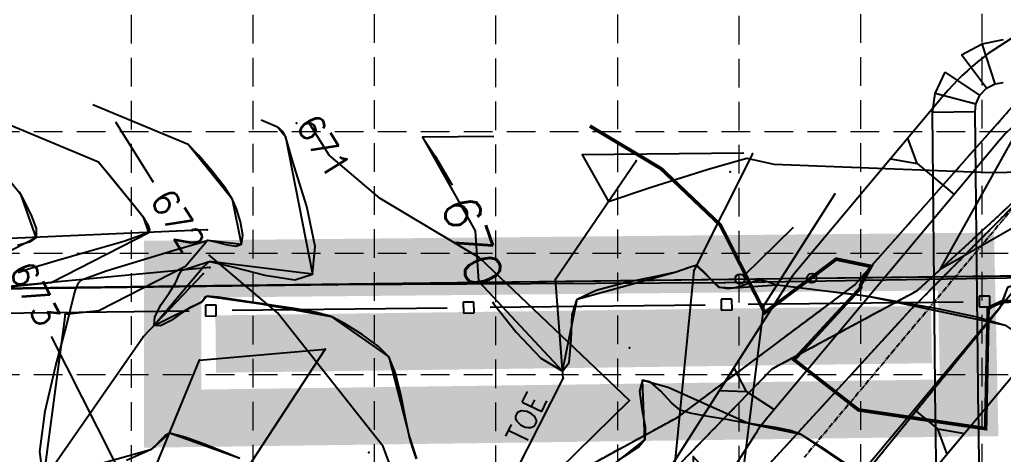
# Model space of a CAD drawing. Header units: inches. Extents: x 8056544 to 8057224, y 14638228 to 14639314.
# Drawn here: x 8057003.7 to 8057141, y 14639048 to 14639108.7 of the extents above; entities that cross this region are included whole.
import ezdxf

# ---------------------------------------------------------------- set-up
doc = ezdxf.new("R2010")
doc.units = ezdxf.units.IN
doc.header["$MEASUREMENT"] = 0
for name, pattern in [('CENTER2', [1.125, 0.75, -0.125, 0.125, -0.125]), ('DASHED2', [0.375, 0.25, -0.125]), ('HIDDEN', [0.375, 0.25, -0.125]), ('PHANTOM2', [1.25, 0.625, -0.125, 0.125, -0.125, 0.125, -0.125])]:
    doc.linetypes.add(name, pattern=pattern)
for name, color, linetype in [('BOUNDARY', 4, 'PL2'), ('EC', 35, 'Continuous'), ('EX-FENCE', 2, 'FENCELINE1'), ('EX-PAV-DIRT', 21, 'Continuous'), ('EX-SLOPE-BTM-', 5, 'DASHED2'), ('EX-SLOPE-TOP-', 5, 'PHANTOM2'), ('EX-YARD-PIPE', 2, 'Continuous'), ('FN-NEW-FENCE', 7, 'FENCELINE1'), ('GRID', 254, 'HIDDEN'), ('LIMITS OF DISTURBANCE', 1, 'HIDDEN'), ('POINT', 7, 'Continuous'), ('SILT FENCE', 200, 'Continuous'), ('SRF-FLT-', 5, 'Continuous'), ('WR-DRAIN-CHAN-CENTER', 2, 'CENTER2'), ('WR-DRAIN-CHANNEL', 7, 'Continuous')]:
    doc.layers.add(name, color=color, linetype=linetype)
doc.styles.add('30-120', font='ROMANS.shx', dxfattribs={"height": 3.6})
doc.styles.add('ROMANF', font='ROMANF.SHX')
doc.styles.add('ROMANS', font='romans.shx', dxfattribs={"height": 3})
doc.styles.get("Standard").update_dxf_attribs({"font": 'ARIAL.TTF'})
doc.linetypes.add('BARBWIRE_1', pattern='A,1,-0.1,["X",Standard,S=0.075,R=0,X=-0.025,Y=-0.0375],-0.1', length=1.2)
doc.linetypes.add('FENCELINE1', pattern='A,0.25,-0.1,[133,ltypeshp.shx,S=0.1,R=0,X=-0.1,Y=0],-0.1,1', length=1.45)
doc.linetypes.add('PL2', pattern='A,0.625,-0.058095,["l",ROMANF,S=0.14,R=0,X=0,Y=-0.055],-0.161905,0.625,-0.125,0.125,-0.125,0.125,-0.125', length=2.095)

msp = doc.modelspace()

# ---------------------------------------------------------------- linework, layer by layer
for p, q in [((8057067.08, 14639069.25), (8057065.58, 14639069.23)), ((8057067.1, 14639067.75), (8057067.08, 14639069.25)), ((8057103.08, 14639069.67), (8057101.58, 14639069.65)), ((8057101.58, 14639069.65), (8057101.6, 14639068.15)), ((8057103.1, 14639068.17), (8057103.08, 14639069.67)), ((8057139.08, 14639070.09), (8057137.58, 14639070.08)), ((8057137.58, 14639070.08), (8057137.6, 14639068.58)), ((8057139.1, 14639068.59), (8057139.08, 14639070.09)), ((8057031.09, 14639068.83), (8057029.59, 14639068.81)), ((8057029.59, 14639068.81), (8057029.6, 14639067.31)), ((8057031.1, 14639067.33), (8057031.09, 14639068.83)), ((8057065.58, 14639069.23), (8057065.6, 14639067.73)), ((8057101.6, 14639068.15), (8057103.1, 14639068.17)), ((8057137.6, 14639068.58), (8057139.1, 14639068.59)), ((8057029.6, 14639067.31), (8057031.1, 14639067.33)), ((8057065.6, 14639067.73), (8057067.1, 14639067.75))]:
    msp.add_line(p, q)
at = {"layer": 'BOUNDARY', "color": 7, "linetype": 'Continuous'}
msp.add_line((8056626.99, 14639066.57), (8057154.3, 14639073.08), dxfattribs=at)
msp.add_line((8056626.99, 14639066.57), (8057154.3, 14639073.08), dxfattribs=at)
at = {"layer": 'EC', "flags": 128}
for points, elevation in [([(8057172, 14639078.47), (8057151.07, 14639082.57), (8057145.82, 14639081.63), (8057132.17, 14639073.82), (8057146.8, 14639100.07), (8057148.2, 14639101.13), (8057153.86, 14639103.11)], 669), ([(8057022.36, 14639085.96), (8057017.09, 14639094.35)], 672), ([(8057123.73, 14639032.8), (8057110.59, 14639034.74), (8057106.99, 14639037.54), (8057097.69, 14639047.73), (8057097.08, 14639027.32), (8057092.99, 14639021.57), (8057084.24, 14639018.12), (8057075.35, 14639020.63), (8057073.88, 14639020.92), (8057075.2, 14639028.16), (8057075.26, 14639028.91), (8057071.63, 14639038.69), (8057088.8, 14639055.54), (8057067.86, 14639075.43), (8057054.01, 14639083.72), (8057046.89, 14639089.74), (8057043.98, 14639094.36)], 671), ([(8057082.54, 14638992.16), (8057071.17, 14638987.68), (8057064.93, 14638988.34), (8057064.92, 14638988.28), (8057063.59, 14638986.12), (8057060.68, 14638986.56), (8057056.04, 14638987.9), (8057051.37, 14638989.16), (8057048.35, 14638991.52), (8057049.08, 14638995.34), (8057051.94, 14639006.52), (8057056.68, 14639003.5), (8057060.85, 14639026.5), (8057061.22, 14639030.87), (8057054.43, 14639049.13), (8057039.65, 14639067.74), (8057030.08, 14639075.83)], 672), ([(8057065.77, 14638976.64), (8057064.26, 14638974.18), (8057062.05, 14638971.46), (8057056.49, 14638972.88), (8057051.79, 14638974.65), (8057040.63, 14638980.35), (8057040.42, 14638983.9), (8057041.32, 14638985.09), (8057043.2, 14638994.95), (8057049.05, 14639017.78), (8057038.5, 14639025.61), (8057037.95, 14639029.38), (8057021.01, 14639038.96), (8057008.1, 14639064.45)], 673)]:
    msp.add_lwpolyline(points, dxfattribs=dict(at, elevation=elevation))
at = {"layer": 'EC', "linetype": 'Continuous'}
for points in [[(8056998.3, 14639071.01), (8057008.05, 14639071.99), (8057021.71, 14639078.98), (8057020.99, 14639081), (8057014.66, 14639088.76), (8056990.36, 14639098.89)], [(8057034.42, 14639047.44), (8057024.58, 14639050.95), (8057021.95, 14639048.65), (8057007.02, 14639044.47), (8057010.04, 14639067.18), (8057010.01, 14639067.59), (8057014.72, 14639068.06), (8057026.81, 14639074.25), (8057029.7, 14639077.68), (8057029.95, 14639077.9), (8057034.63, 14639077.32), (8057033.4, 14639083.58), (8057027.17, 14639091.23), (8057013.87, 14639096.77)], [(8057037.37, 14639094.66), (8057039.68, 14639093.7), (8057040.76, 14639092.37), (8057044.54, 14639073.14), (8057030.15, 14639074.9), (8057029.37, 14639074.23), (8057022.46, 14639066.01), (8057029.12, 14639069.31), (8057029.77, 14639070.07), (8057037.32, 14639069.03), (8057047.16, 14639067.24), (8057055.22, 14639061.6), (8057058.08, 14639050.42), (8057059.05, 14639047.39)], [(8057069.87, 14639092.37), (8057059.91, 14639092.26), (8057067.25, 14639079.2), (8057067.71, 14639072.18), (8057079.43, 14639059.61), (8057081.48, 14639069.65), (8057095.29, 14639073.49), (8057097.46, 14639074.22), (8057098.04, 14639074.4), (8057099.78, 14639072.84), (8057101.22, 14639071.35), (8057103.32, 14639071.23), (8057109.4, 14639071.66), (8057122.07, 14639070.07), (8057141.24, 14639066.03), (8057148.03, 14639061.46)], [(8057104.75, 14639090.04), (8057082.2, 14639089.78), (8057085.85, 14639083.28), (8057091.66, 14639085.23), (8057099.77, 14639087.78), (8057105.18, 14639089.32), (8057108.95, 14639088.49), (8057139.02, 14639087.34), (8057153.92, 14639087.6), (8057153.93, 14639088.55), (8057156.67, 14639079.88), (8057168, 14639074.11), (8057167.38, 14639083.24), (8057168.81, 14639084.75), (8057172.57, 14639083.26), (8057173.33, 14639073.75), (8057192.28, 14639064.69)], [(8057001.39, 14639075.92), (8057005.99, 14639078.27), (8057003.86, 14639084.19), (8057002.16, 14639086.29)], [(8057086.3, 14639046.36), (8057090.95, 14639050.03), (8057090.6, 14639058.35), (8057094.18, 14639057.39), (8057105.5, 14639052.32), (8057112.66, 14639050.82), (8057152.69, 14639023.85)]]:
    msp.add_lwpolyline(points, dxfattribs=at)
at = {"layer": 'EC', "const_width": 0.5, "elevation": 670, "flags": 128}
msp.add_lwpolyline([(8057154.86, 14639063.57), (8057154.71, 14639063.69), (8057145.88, 14639068.79), (8057148.84, 14639069.47), (8057140.82, 14639069.34), (8057139.22, 14639068.6), (8057138.85, 14639068.31), (8057138.5, 14639051.6), (8057120.74, 14639054.22), (8057111.76, 14639061.21), (8057121.09, 14639071.29), (8057121.02, 14639071.6), (8057122.51, 14639074.24), (8057117.64, 14639075.25), (8057107.66, 14639067.78), (8057101.48, 14639080), (8057093.19, 14639087.88), (8057083.26, 14639093.82)], dxfattribs=at)
at = {"layer": 'EC'}
for points in [[(8057045.99, 14638986.05), (8057059.51, 14638994.49), (8057069.21, 14639009.18), (8057072.87, 14639028.09), (8057072.94, 14639045.57), (8057079.51, 14639058.6), (8057078.45, 14639072.45), (8057089.71, 14639088.94)], [(8057029.85, 14639079.34), (8056998, 14639077.92), (8056944.6, 14639076.98), (8056890.26, 14639074.08), (8056889.42, 14639084.2)], [(8057030.2, 14639074.06), (8056998.18, 14639071.04)], [(8056969.13, 14639029.23), (8056987.61, 14639033.07), (8057006.99, 14639044.43), (8057020.93, 14639064.4), (8057029.27, 14639073.19)], [(8056969.13, 14639029.23), (8056982.18, 14639019.35), (8057001.83, 14639021.41), (8057017.23, 14639031.6), (8057022.17, 14639045.12), (8057028.79, 14639061.15), (8057046.3, 14639062.7), (8057035.17, 14639045.6), (8057024.85, 14639030.56), (8057019.32, 14639013.08)]]:
    msp.add_lwpolyline(points, dxfattribs=at)
for points in [[(8057059.06, 14639047.39, 671), (8057058.83, 14639048.02, 671), (8057058.54, 14639048.9, 671), (8057058.27, 14639049.77, 671), (8057058.08, 14639050.42, 671), (8057058.08, 14639050.42, 671), (8057057.56, 14639052.84, 671), (8057056.9, 14639056.12, 671), (8057056.11, 14639059.35, 671), (8057055.22, 14639061.6, 671), (8057055.22, 14639061.6, 671), (8057053.76, 14639063.07, 671), (8057051.47, 14639064.75, 671), (8057049.03, 14639066.27, 671), (8057047.16, 14639067.24, 671), (8057047.16, 14639067.24, 671), (8057045.12, 14639067.8, 671), (8057042.29, 14639068.3, 671), (8057039.43, 14639068.73, 671), (8057037.32, 14639069.04, 671), (8057037.32, 14639069.04, 671), (8057035.72, 14639069.3, 671), (8057033.55, 14639069.63, 671), (8057031.38, 14639069.93, 671), (8057029.77, 14639070.08, 671), (8057029.77, 14639070.08, 671), (8057029.61, 14639069.97, 671), (8057029.43, 14639069.74, 671), (8057029.26, 14639069.48, 671), (8057029.12, 14639069.31, 671), (8057029.12, 14639069.31, 671), (8057028.78, 14639069.11, 671), (8057028.29, 14639068.88, 671), (8057027.81, 14639068.65, 671), (8057027.45, 14639068.48, 671), (8057027.45, 14639068.48, 671), (8057026.33, 14639067.75, 671), (8057024.8, 14639066.7, 671), (8057023.34, 14639065.92, 671), (8057022.46, 14639066, 671), (8057022.46, 14639066, 671), (8057022.54, 14639067.22, 671), (8057023.44, 14639068.9, 671), (8057024.58, 14639070.59, 671), (8057025.38, 14639071.84, 671), (8057025.38, 14639071.84, 671), (8057025.56, 14639072.23, 671), (8057025.8, 14639072.77, 671), (8057026.05, 14639073.3, 671), (8057026.25, 14639073.68, 671), (8057026.25, 14639073.68, 671), (8057026.3, 14639073.72, 671), (8057026.38, 14639073.74, 671), (8057026.47, 14639073.76, 671), (8057026.53, 14639073.77, 671), (8057026.53, 14639073.77, 671), (8057027.14, 14639073.96, 671), (8057027.97, 14639074.22, 671), (8057028.8, 14639074.48, 671), (8057029.41, 14639074.67, 671), (8057029.41, 14639074.67, 671), (8057029.57, 14639074.73, 671), (8057029.78, 14639074.81, 671), (8057029.99, 14639074.88, 671), (8057030.15, 14639074.9, 671), (8057030.15, 14639074.9, 671), (8057033.4, 14639074.16, 671), (8057037.87, 14639072.99, 671), (8057042.07, 14639072.34, 671), (8057044.54, 14639073.14, 671), (8057044.54, 14639073.14, 671), (8057044.93, 14639077.01, 671), (8057043.74, 14639082.57, 671), (8057042.01, 14639088.22, 671), (8057040.76, 14639092.37, 671), (8057040.76, 14639092.37, 671), (8057040.6, 14639092.69, 671), (8057040.3, 14639093.1, 671), (8057039.96, 14639093.47, 671), (8057039.67, 14639093.69, 671)], [(8057007.02, 14639044.48, 672), (8057006.48, 14639048.43, 672), (8057007.23, 14639054.03, 672), (8057008.66, 14639060.22, 672), (8057010.19, 14639065.94, 672), (8057011.22, 14639070.12, 672), (8057011.22, 14639070.12, 672), (8057011.36, 14639070.65, 672), (8057011.61, 14639071.36, 672), (8057011.94, 14639072.01, 672), (8057012.29, 14639072.37, 672), (8057012.29, 14639072.37, 672), (8057015.74, 14639073.6, 672), (8057020.48, 14639075.06, 672), (8057025.25, 14639076.48, 672), (8057028.77, 14639077.53, 672), (8057028.77, 14639077.53, 672), (8057028.97, 14639077.59, 672), (8057029.24, 14639077.68, 672), (8057029.51, 14639077.76, 672), (8057029.71, 14639077.82, 672), (8057029.71, 14639077.82, 672), (8057029.76, 14639077.84, 672), (8057029.83, 14639077.87, 672), (8057029.9, 14639077.89, 672), (8057029.95, 14639077.9, 672), (8057029.95, 14639077.9, 672), (8057031.01, 14639077.65, 672), (8057032.46, 14639077.27, 672), (8057033.83, 14639077.06, 672), (8057034.63, 14639077.32, 672), (8057034.63, 14639077.32, 672), (8057034.8, 14639078.6, 672), (8057034.49, 14639080.44, 672), (8057033.94, 14639082.28, 672), (8057033.4, 14639083.58, 672), (8057033.4, 14639083.58, 672), (8057032.25, 14639085.32, 672), (8057030.5, 14639087.57, 672), (8057028.65, 14639089.74, 672), (8057027.17, 14639091.23, 672)], [(8057059.9, 14639092.26, 670), (8057061.67, 14639089.6, 670), (8057063.85, 14639085.88, 670), (8057064.03, 14639085.55, 670)], [(8057014.66, 14639088.76, 673), (8057016.06, 14639087.15, 673), (8057017.89, 14639084.93, 673), (8057019.7, 14639082.68, 673), (8057020.99, 14639081, 673), (8057020.99, 14639081, 673), (8057021.26, 14639080.56, 673), (8057021.59, 14639079.92, 673), (8057021.8, 14639079.32, 673), (8057021.71, 14639078.98, 673), (8057021.71, 14639078.98, 673), (8057018.2, 14639077.73, 673), (8057013.35, 14639076.31, 673), (8057008.47, 14639074.93, 673), (8057004.89, 14639073.86, 673), (8057004.89, 14639073.86, 673), (8057003.47, 14639073.32, 673)], [(8057003.56, 14639084.68, 674), (8057003.86, 14639084.19, 674), (8057003.86, 14639084.19, 674), (8057004.5, 14639082.95, 674), (8057005.33, 14639081.24, 674), (8057005.96, 14639079.52, 674), (8057005.99, 14639078.27, 674), (8057005.99, 14639078.27, 674), (8057005.05, 14639077.61, 674), (8057003.39, 14639077.15, 674)], [(8057069.69, 14639069.27, 670), (8057069.82, 14639069.08, 670), (8057072.98, 14639065.04, 670), (8057076.43, 14639061.43, 670), (8057079.43, 14639059.61, 670), (8057079.43, 14639059.61, 670), (8057080.39, 14639060.83, 670), (8057080.63, 14639063.99, 670), (8057080.79, 14639067.46, 670), (8057081.48, 14639069.65, 670), (8057081.48, 14639069.65, 670), (8057084.16, 14639070.94, 670), (8057088.16, 14639071.99, 670), (8057092.27, 14639072.83, 670), (8057095.29, 14639073.49, 670), (8057095.29, 14639073.49, 670), (8057095.75, 14639073.64, 670), (8057096.37, 14639073.85, 670), (8057097, 14639074.06, 670), (8057097.46, 14639074.22, 670), (8057097.46, 14639074.22, 670), (8057097.58, 14639074.26, 670), (8057097.75, 14639074.31, 670), (8057097.91, 14639074.36, 670), (8057098.04, 14639074.4, 670), (8057098.04, 14639074.4, 670), (8057098.06, 14639074.41, 670), (8057098.1, 14639074.42, 670), (8057098.13, 14639074.43, 670), (8057098.15, 14639074.43, 670), (8057098.15, 14639074.43, 670), (8057098.5, 14639074.1, 670), (8057098.97, 14639073.64, 670), (8057099.43, 14639073.18, 670), (8057099.77, 14639072.84, 670), (8057099.77, 14639072.84, 670), (8057100.08, 14639072.52, 670), (8057100.49, 14639072.07, 670), (8057100.92, 14639071.64, 670), (8057101.27, 14639071.38, 670), (8057101.27, 14639071.38, 670), (8057101.69, 14639071.28, 670), (8057102.28, 14639071.21, 670), (8057102.88, 14639071.2, 670), (8057103.32, 14639071.23, 670), (8057103.32, 14639071.23, 670), (8057104.11, 14639071.45, 670), (8057105.16, 14639071.82, 670), (8057106.2, 14639072.18, 670), (8057107, 14639072.36, 670), (8057107, 14639072.36, 670), (8057107.52, 14639072.28, 670), (8057108.2, 14639072.06, 670), (8057108.89, 14639071.81, 670), (8057109.4, 14639071.67, 670), (8057109.4, 14639071.67, 670), (8057112.1, 14639071.32, 670), (8057115.75, 14639070.89, 670), (8057119.4, 14639070.45, 670), (8057122.09, 14639070.07, 670), (8057122.09, 14639070.07, 670), (8057126.2, 14639069.35, 670), (8057131.75, 14639068.34, 670), (8057137.26, 14639067.18, 670), (8057141.24, 14639066.03, 670)], [(8057121.25, 14639045.26, 671), (8057116.41, 14639048.44, 671), (8057112.65, 14639050.81, 671), (8057112.65, 14639050.81, 671), (8057111.21, 14639051.32, 671), (8057109.15, 14639051.74, 671), (8057107.05, 14639052.07, 671), (8057105.5, 14639052.32, 671), (8057105.5, 14639052.32, 671), (8057104.9, 14639052.43, 671), (8057104.08, 14639052.56, 671), (8057103.27, 14639052.7, 671), (8057102.67, 14639052.81, 671), (8057102.67, 14639052.81, 671), (8057101.2, 14639053.06, 671), (8057099.22, 14639053.38, 671), (8057097.26, 14639053.77, 671), (8057095.86, 14639054.19, 671), (8057095.86, 14639054.19, 671), (8057094.67, 14639055.2, 671), (8057093.16, 14639056.81, 671), (8057091.68, 14639058.15, 671), (8057090.6, 14639058.35, 671), (8057090.6, 14639058.35, 671), (8057090.2, 14639056.82, 671), (8057090.51, 14639054.37, 671), (8057090.96, 14639051.83, 671), (8057090.95, 14639050.03, 671), (8057090.95, 14639050.03, 671), (8057090.15, 14639049.12, 671), (8057088.72, 14639048.15, 671), (8057087.24, 14639047.2, 671)], [(8057034.42, 14639047.42, 672), (8057032.35, 14639048.25, 672), (8057029.55, 14639049.38, 672), (8057026.73, 14639050.41, 672), (8057024.58, 14639050.95, 672), (8057024.58, 14639050.95, 672), (8057023.97, 14639050.65, 672), (8057023.25, 14639049.91, 672), (8057022.54, 14639049.12, 672), (8057021.95, 14639048.65, 672), (8057021.95, 14639048.65, 672), (8057018.58, 14639047.16, 672)]]:
    msp.add_polyline3d(points, dxfattribs=at)
at = {"layer": 'EX-FENCE', "color": 7, "linetype": 'BARBWIRE_1'}
for p, q in [((8057153.95, 14639072.8), (8057102.07, 14639071.93)), ((8057048, 14639071.68), (8056998.18, 14639071.04)), ((8057102.07, 14639071.93), (8057048, 14639071.68))]:
    msp.add_line(p, q, dxfattribs=at)
at = {"layer": 'EX-FENCE', "color": 7, "linetype": 'Continuous'}
for p, q in [((8057105.34, 14639068.95), (8057135.34, 14639069.3)), ((8056997.35, 14639067.69), (8057027.35, 14639068.04)), ((8057033.34, 14639068.11), (8057063.34, 14639068.46)), ((8057069.34, 14639068.53), (8057099.34, 14639068.88))]:
    msp.add_line(p, q, dxfattribs=at)
at = {"layer": 'EX-PAV-DIRT'}
for points in [[(8057105.98, 14639089.96), (8057097.76, 14639073.64), (8057095.14, 14639046.89), (8057093.42, 14639017.87), (8057091.41, 14638988.17), (8057084.8, 14638951.06)], [(8057099.22, 14638950.74), (8057103.47, 14638984.3), (8057105.21, 14639017.29), (8057104.78, 14639046.62), (8057107.59, 14639068.83), (8057117.44, 14639084.29)]]:
    msp.add_lwpolyline(points, dxfattribs=at)
at = {"layer": 'EX-SLOPE-BTM-'}
for points in [[(8057187.05, 14639095.92), (8057149.01, 14639089.34), (8057127.98, 14639068.11)], [(8057149.01, 14639089.34), (8057128.88, 14639070.8), (8057108.64, 14639059.88)], [(8057127.98, 14639068.11), (8057091.21, 14639028.01), (8057064.39, 14638989.97)], [(8057050.65, 14638995.44), (8057078.16, 14639028.51), (8057108.64, 14639059.88)]]:
    msp.add_lwpolyline(points, dxfattribs=at)
at = {"layer": 'EX-SLOPE-TOP-'}
for points in [[(8057033.56, 14638986.66), (8057055.95, 14639031.6), (8057095.53, 14639053.21), (8057120.24, 14639071.68), (8057146.53, 14639101.36), (8057186.02, 14639110.77)], [(8057185.5, 14639079.4), (8057153.3, 14639075.22), (8057141.55, 14639071.29), (8057140.44, 14639068.34), (8057106.15, 14639026.24), (8057070.5, 14638971.73)]]:
    msp.add_lwpolyline(points, dxfattribs=at)
at = {"layer": 'EX-YARD-PIPE', "color": 7}
for p, q in [((8057135.12, 14639103.73), (8057138, 14639105.3)), ((8057138, 14639105.3), (8057140.97, 14639105.91)), ((8057139.83, 14639099.72), (8057138, 14639105.3)), ((8057138.62, 14639099.11), (8057135.12, 14639103.73)), ((8057131.47, 14639098.36), (8057132.87, 14639101.34)), ((8057137.68, 14639098.12), (8057132.87, 14639101.34)), ((8057138.62, 14639099.11), (8057139.83, 14639099.72)), ((8057139.83, 14639099.72), (8057140.96, 14639099.89)), ((8057131.06, 14639095.72), (8057131.47, 14639098.36)), ((8057137.14, 14639096.88), (8057131.47, 14639098.36)), ((8057137.14, 14639096.88), (8057137.68, 14639098.12)), ((8057137.68, 14639098.12), (8057138.62, 14639099.11)), ((8057137.06, 14639095.79), (8057137.14, 14639096.88)), ((8057137.06, 14639095.8), (8057131.06, 14639095.72)), ((8057131.49, 14639052.8), (8057131.06, 14639095.72)), ((8057137.49, 14639052.86), (8057137.06, 14639095.8)), ((8057131.49, 14639052.81), (8057132.25, 14638947.05)), ((8057137.49, 14639052.85), (8057138.26, 14638947.09))]:
    msp.add_line(p, q, dxfattribs=at)
at = {"layer": 'FN-NEW-FENCE'}
msp.add_line((8057111.64, 14639079.64), (8057104.73, 14639072.9), dxfattribs=at)
at = {"layer": 'FN-NEW-FENCE', "ltscale": 0.5}
for points in [[(8056879.43, 14638572.87), (8056642.17, 14638570.18), (8056636.99, 14639066.68), (8057103.55, 14639072.46)], [(8057114.9, 14639072.6), (8057154.3, 14639073.08), (8057158.79, 14638626.48), (8056878.79, 14638624.54), (8056878.92, 14638614.21)]]:
    msp.add_lwpolyline(points, dxfattribs=at)
at = {"layer": 'FN-NEW-FENCE'}
for centre in [(8057104.22, 14639072.47), (8057114.23, 14639072.59)]:
    msp.add_circle(centre, 0.668, dxfattribs=at)
at = {"layer": 'GRID', "color": 252, "linetype": 'HIDDEN', "lineweight": 0, "ltscale": 16}
for p, q in [((8057019.28, 14638313.31), (8057019.28, 14639296.42)), ((8057036.31, 14638313.35), (8057036.23, 14639296.42)), ((8057053.24, 14638313.43), (8057053.18, 14639296.42)), ((8057070.17, 14638313.23), (8057070.13, 14639296.42)), ((8057087.28, 14638313.39), (8057087.15, 14639296.8)), ((8057104.14, 14638313.21), (8057104.1, 14639296.8)), ((8057121.1, 14638313.42), (8057121.05, 14639296.8)), ((8057138.08, 14638313.48), (8057138, 14639296.8)), ((8056561.65, 14639093.04), (8057205.72, 14639093.04)), ((8056561.65, 14639076.09), (8057205.72, 14639076.09)), ((8056561.65, 14639059.14), (8057205.72, 14639059.14))]:
    msp.add_line(p, q, dxfattribs=at)
at = {"layer": 'LIMITS OF DISTURBANCE', "ltscale": 100, "const_width": 8}
msp.add_lwpolyline([(8057136.2, 14639054.5), (8057135.76, 14639074.91), (8057025.02, 14639073.85), (8057025.02, 14639053)], close=True, dxfattribs=at)
at = {"layer": 'POINT'}
for p in [(8057042.31, 14639094.21, 670.79), (8057105.98, 14639089.96, 668.97), (8057089.71, 14639088.94, 668.66), (8057102.84, 14639087.42, 669.1), (8057117.44, 14639084.29, 669.1), (8057029.86, 14639079.34, 672.48), (8057030.2, 14639074.06, 670.72), (8057097.76, 14639073.64, 670.05), (8057029.27, 14639073.19, 670.7), (8057078.45, 14639072.45, 669.64), (8057048, 14639071.68, 670.65), (8057102.07, 14639071.93, 669.94), (8057107.59, 14639068.83, 670.2), (8057020.93, 14639064.4, 671.07), (8057046.3, 14639062.7, 671.36), (8057088.81, 14639062.86, 670.86), (8057088.81, 14639062.86, 670.86), (8057028.79, 14639061.15, 671.63), (8057079.51, 14639058.6, 670.03), (8057052.41, 14639048.26, 671.26)]:
    msp.add_point(p, dxfattribs=at)
at = {"layer": 'SILT FENCE', "const_width": 8}
msp.add_lwpolyline([(8057130.95, 14639064.73), (8057031.04, 14639063.4)], dxfattribs=at)
at = {"layer": 'SRF-FLT-'}
for points in [[(8057033.56, 14638986.66, 0), (8057055.95, 14639031.6, 0), (8057095.53, 14639053.21, 0), (8057120.24, 14639071.68, 0), (8057146.53, 14639101.36, 0), (8057186.02, 14639110.77, 0)], [(8057033.56, 14638986.66, 0), (8057055.95, 14639031.6, 0), (8057095.53, 14639053.21, 0), (8057120.24, 14639071.68, 0), (8057146.53, 14639101.36, 0), (8057186.02, 14639110.77, 0)], [(8057187.05, 14639095.92, 0), (8057149.01, 14639089.34, 0), (8057127.98, 14639068.11, 0)], [(8057187.05, 14639095.92, 0), (8057149.01, 14639089.34, 0), (8057127.98, 14639068.11, 0)], [(8057149.01, 14639089.34, 0), (8057128.88, 14639070.8, 0), (8057108.64, 14639059.88, 0)], [(8057185.5, 14639079.4, 0), (8057153.3, 14639075.22, 0), (8057141.55, 14639071.29, 0), (8057140.44, 14639068.34, 0), (8057106.15, 14639026.24, 0), (8057070.5, 14638971.73, 0)], [(8057185.5, 14639079.4, 0), (8057153.3, 14639075.22, 0), (8057141.55, 14639071.29, 0), (8057140.44, 14639068.34, 0), (8057106.15, 14639026.24, 0), (8057070.5, 14638971.73, 0)], [(8057127.98, 14639068.11, 0), (8057091.21, 14639028.01, 0), (8057064.39, 14638989.97, 0)], [(8057127.98, 14639068.11, 0), (8057091.21, 14639028.01, 0), (8057064.39, 14638989.97, 0)], [(8057050.65, 14638995.44, 0), (8057078.16, 14639028.51, 0), (8057108.64, 14639059.88, 0)], [(8057050.65, 14638995.44, 0), (8057078.16, 14639028.51, 0), (8057108.64, 14639059.88, 0)]]:
    msp.add_polyline3d(points, dxfattribs=at)
at = {"layer": 'WR-DRAIN-CHAN-CENTER', "color": 5}
msp.add_line((8057143.87, 14639084.23), (8057113.16, 14639047.56), dxfattribs=at)
at = {"layer": 'WR-DRAIN-CHANNEL'}
for p, q in [((8057132.66, 14639098.11), (8057111.56, 14639072.91)), ((8057140.33, 14639091.69), (8057108.13, 14639053.24)), ((8057128.93, 14639088.59), (8057134.1, 14639084.26)), ((8057147.4, 14639076.78), (8057120.25, 14639044.35)), ((8057111.56, 14639072.91), (8057068.36, 14639005.31)), ((8057153.15, 14639071.96), (8057126, 14639039.54)), ((8057105.1, 14639056.78), (8057109, 14639054.28)), ((8057131.83, 14639051.56), (8057128.57, 14639054.29)), ((8057106.24, 14639050.66), (8057074.84, 14639001.52))]:
    msp.add_line(p, q, dxfattribs=at)
for points in [[(8057127.64, 14639092.12), (8057125.23, 14639089.24), (8057128.93, 14639088.59)], [(8057103.38, 14639060.1), (8057101.36, 14639056.94), (8057105.1, 14639056.78)], [(8057135.53, 14639050.91), (8057133.12, 14639048.03), (8057131.83, 14639051.56)]]:
    msp.add_lwpolyline(points, close=True, dxfattribs=at)
for centre, radius, start, end in [((8057159.5, 14639075.64), 35, 90.7068, 140.0616), ((8057159.5, 14639075.64), 25, 90.7068, 140.0616), ((8057127.3, 14639037.19), 25, 140.0616, 147.4183)]:
    msp.add_arc(centre, radius, start, end, dxfattribs=at)

# ---------------------------------------------------------------- texts
at = {"layer": 'EC', "style": 'ROMANS'}
for s, height, rotation, p in [('670', 5, 289.1895, (8057062.41, 14639082.99, 670)), ('TOE', 3, 64.1743, (8057074.18, 14639049.13))]:
    msp.add_text(s, height=height, rotation=rotation, dxfattribs=at).set_placement(p)
at = {"layer": 'EC', "ltscale": 50, "char_height": 3.6, "attachment_point": 5, "style": '30-120'}
for s, insert, rotation in [('{671}', (8057046.09, 14639091, 671), 302.1478), ('{672}', (8057025.73, 14639080.59, 672), 302.1478), ('{673}', (8057005.81, 14639070.4, 673), 296.9907)]:
    msp.add_mtext(s, dxfattribs=dict(at, insert=insert, rotation=rotation))

doc.saveas('drawing.dxf')
